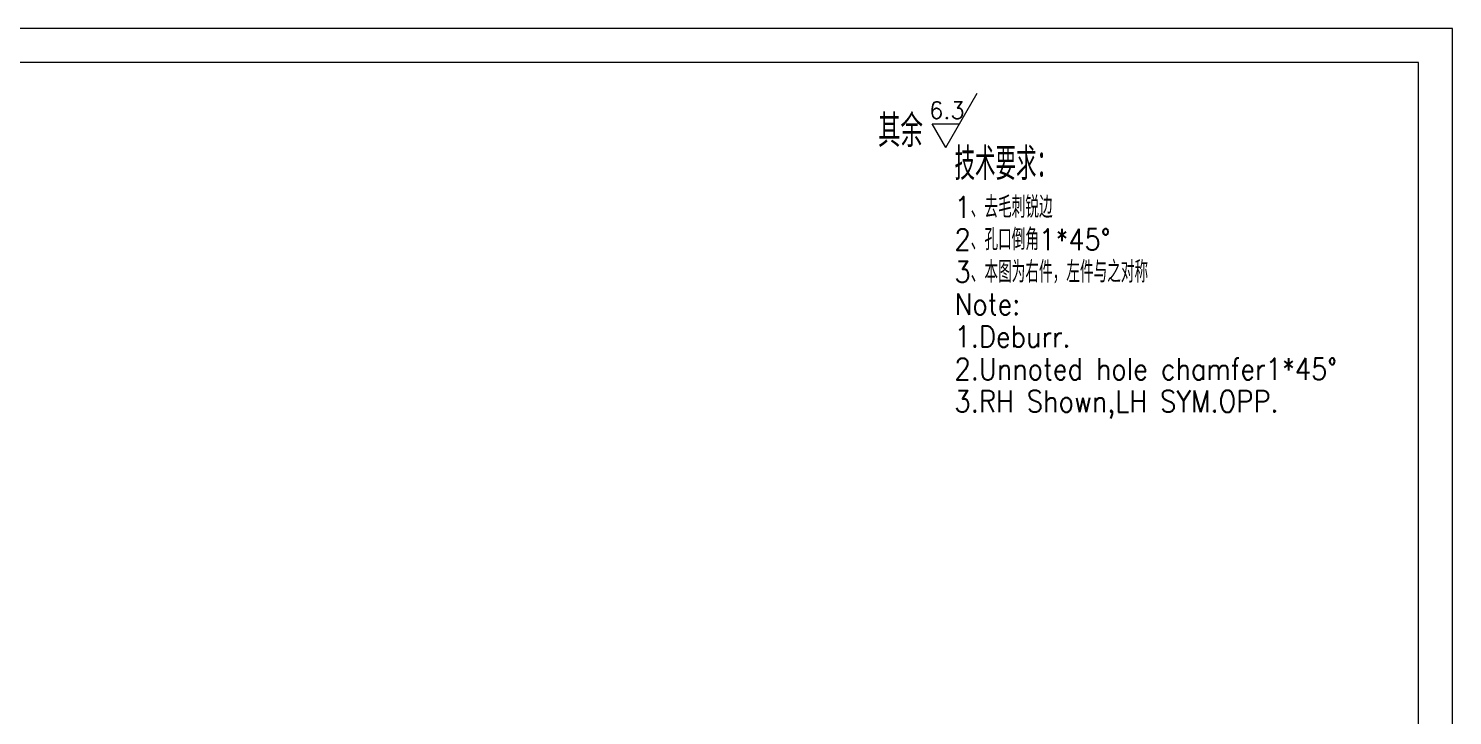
# Model space of a CAD drawing. Header units: millimetres. Extents: x 0 to 420, y 0 to 297.
# Drawn here: x 210 to 420, y 195.6 to 297 of the extents above; entities that cross this region are included whole.
import ezdxf

# ---------------------------------------------------------------- set-up
doc = ezdxf.new("R2010")
doc.units = ezdxf.units.MM
doc.layers.add('101', color=7, linetype='Continuous', true_color=0xffffff)
doc.styles.add('chinesefs', font='simplex.shx', dxfattribs={"bigfont": 'gbcbig.shx'})

msp = doc.modelspace()

# ---------------------------------------------------------------- linework, layer by layer
at = {"layer": '101', "color": 133, "linetype": 'Continuous', "lineweight": 18}
for p, q in [((420, 297), (0, 297)), ((420, 0), (420, 297)), ((415, 292), (25, 292)), ((415, 5), (415, 292))]:
    msp.add_line(p, q, dxfattribs=at)
at = {"layer": '101', "color": 43, "linetype": 'Continuous', "lineweight": 18}
for p, q in [((345.265, 279.451), (349.881, 287.451)), ((343.245, 282.951), (347.284, 282.951)), ((345.265, 279.451), (343.245, 282.951))]:
    msp.add_line(p, q, dxfattribs=at)

# ---------------------------------------------------------------- texts
at = {"layer": '101', "color": 43, "linetype": 'Continuous', "lineweight": 18, "insert": (342.826, 283.689), "char_height": 2.5, "attachment_point": 7, "style": 'chinesefs'}
msp.add_mtext('\\W0.9769;6.3', dxfattribs=at)
at = {"layer": '101', "color": 72, "linetype": 'Continuous', "lineweight": 18, "insert": (335.28, 279.506), "char_height": 3.175, "attachment_point": 7, "style": 'chinesefs'}
msp.add_mtext('\\W0.9660;\\H4.76;其余\\H3.17;', dxfattribs=at)
at = {"layer": '101', "color": 72, "linetype": 'Continuous', "lineweight": 18, "insert": (346.56, 239.448), "char_height": 3.175, "attachment_point": 7, "line_spacing_factor": 0.903614, "style": 'chinesefs'}
msp.add_mtext('\\W0.8817;\\H4.76;技术要求：\\H3.17;\\P1、去毛刺锐边\\P2、孔口倒角1*45%%d\\P3、本图为右件，左件与之对称\\Fsimplex.shx,gbcbig.shx;\\PNote:\\P1.Deburr.\\P2.Unnoted hole chamfer1*45%%d\\P3.RH Shown,LH SYM.OPP.', dxfattribs=at)

doc.saveas('drawing.dxf')
